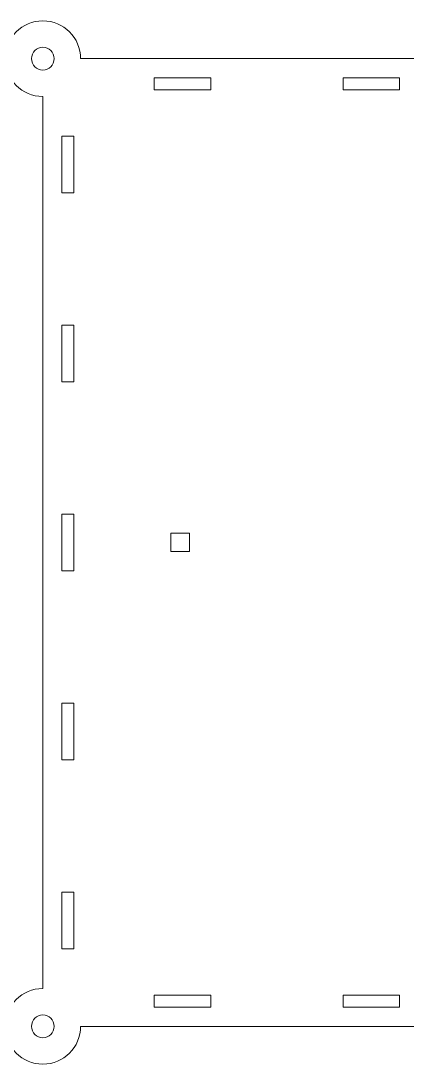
# Model space of a CAD drawing. Header units: millimetres. Extents: x 2 to 583, y 18 to 294.
# Drawn here: x 298.6 to 400.9, y 17.8 to 293.8 of the extents above; entities that cross this region are included whole.
import ezdxf

# ---------------------------------------------------------------- set-up
doc = ezdxf.new("R2010")
doc.units = ezdxf.units.MM
doc.layers.add('1', color=1, linetype='Continuous', lineweight=5)

msp = doc.modelspace()

# ---------------------------------------------------------------- linework, layer by layer
at = {"layer": '1'}
for p, q in [((314.46, 283.78), (563.46, 283.78)), ((304.46, 37.78), (304.46, 273.78)), ((338.39, 153.36), (338.39, 158.21)), ((338.39, 158.21), (343.34, 158.21)), ((343.34, 158.21), (343.34, 153.36)), ((343.34, 153.36), (338.39, 153.36)), ((563.46, 27.78), (314.46, 27.78))]:
    msp.add_line(p, q, dxfattribs=at)
for points in [[(333.98, 275.55), (348.93, 275.55), (348.93, 278.75), (333.98, 278.75)], [(383.98, 275.55), (398.93, 275.55), (398.93, 278.75), (383.98, 278.75)], [(309.49, 263.26), (312.69, 263.26), (312.69, 248.31), (309.49, 248.31)], [(309.49, 213.26), (312.69, 213.26), (312.69, 198.31), (309.49, 198.31)], [(309.49, 163.26), (312.69, 163.26), (312.69, 148.31), (309.49, 148.31)], [(309.49, 113.26), (312.69, 113.26), (312.69, 98.31), (309.49, 98.31)], [(309.49, 63.26), (312.69, 63.26), (312.69, 48.31), (309.49, 48.31)], [(333.98, 32.82), (348.93, 32.82), (348.93, 36.02), (333.98, 36.02)], [(383.98, 32.82), (398.93, 32.82), (398.93, 36.02), (383.98, 36.02)]]:
    msp.add_lwpolyline(points, close=True, dxfattribs=at)
for centre in [(304.46, 283.78), (304.46, 27.78)]:
    msp.add_circle(centre, 3, dxfattribs=at)
for centre, start, end in [((304.46, 283.78), 0, 270), ((304.46, 27.78), 90, 0)]:
    msp.add_arc(centre, 10, start, end, dxfattribs=at)

doc.saveas('drawing.dxf')
